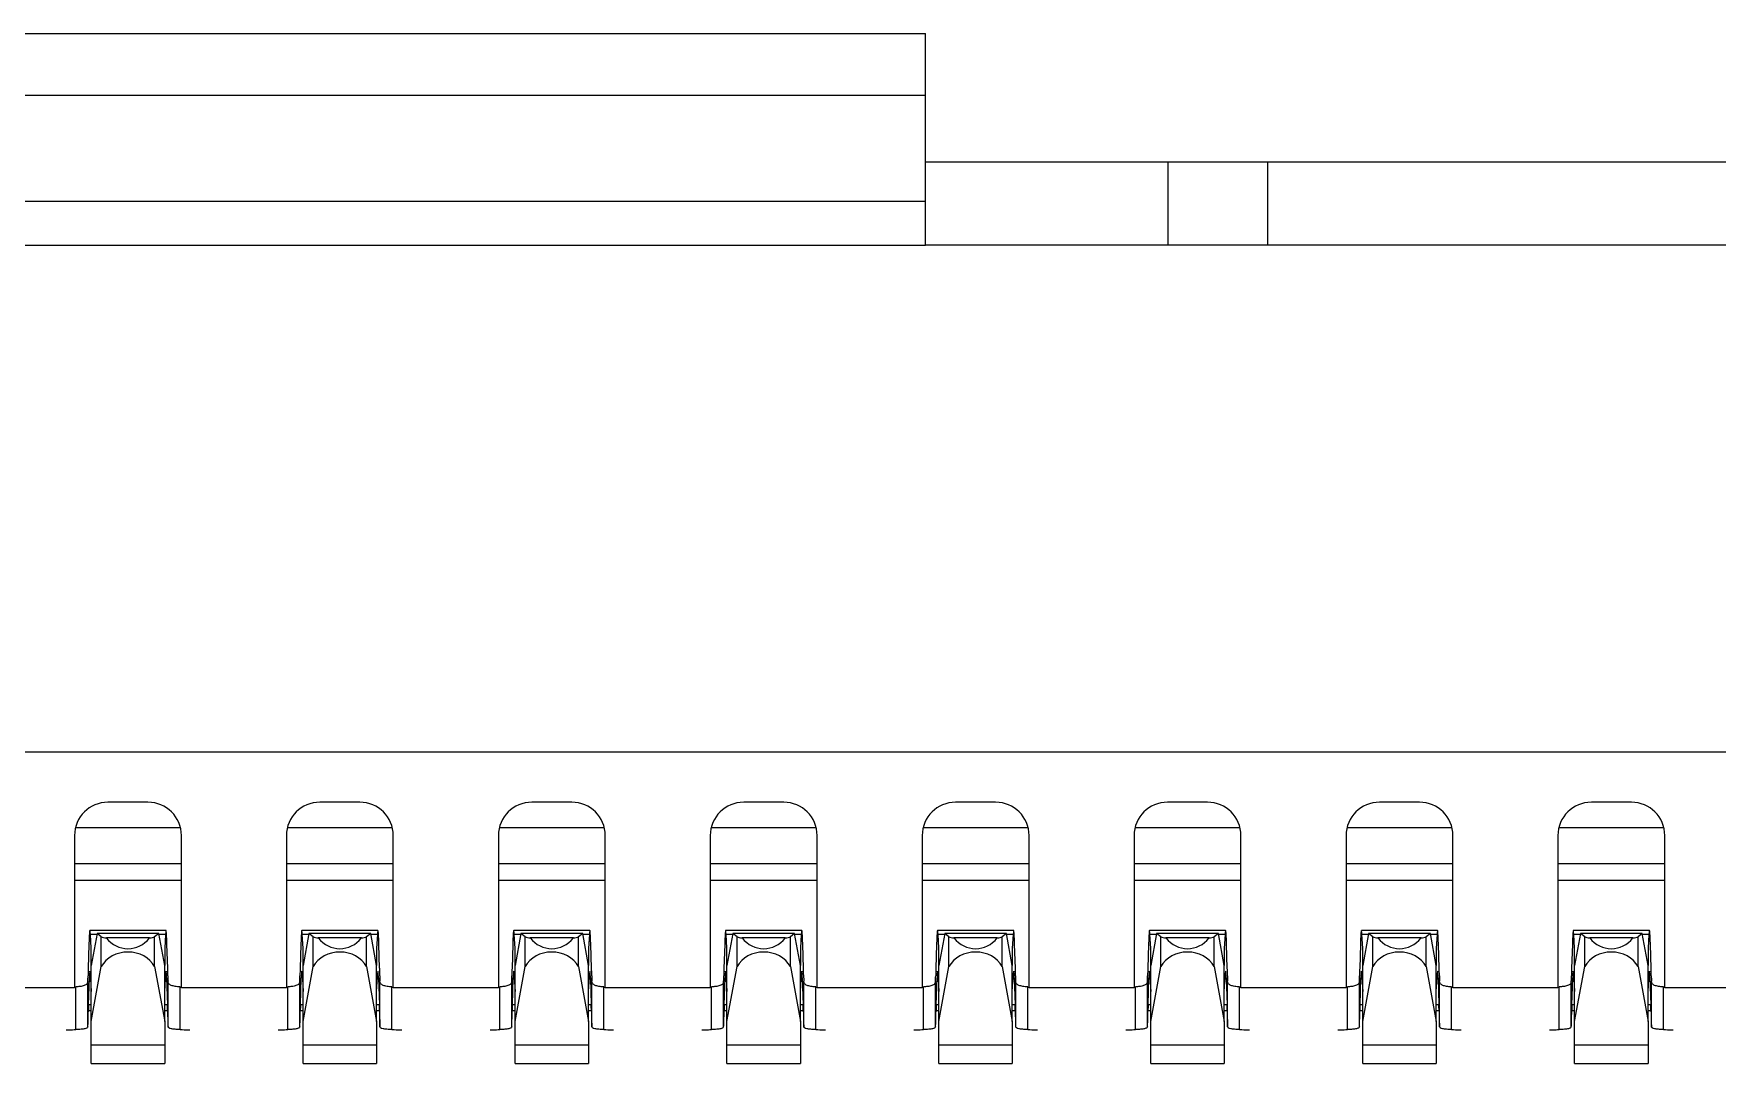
# Model space of a CAD drawing. Header units: millimetres. Extents: x 43 to 185, y 87 to 254.
# Drawn here: x 56.67 to 61.71, y 169.98 to 173.07 of the extents above; entities that cross this region are included whole.
import ezdxf

# ---------------------------------------------------------------- set-up
doc = ezdxf.new("R2010")
doc.units = ezdxf.units.MM

msp = doc.modelspace()

# ---------------------------------------------------------------- linework, layer by layer
at = {"color": 7, "linetype": 'Continuous', "lineweight": 25}
for p, q in [((53.0969, 173.072), (59.3419, 173.072)), ((59.3419, 172.8879), (59.3419, 173.072)), ((53.0969, 172.8879), (59.3419, 172.8879)), ((59.3419, 172.5696), (59.3419, 172.8879)), ((59.3419, 172.6879), (60.069, 172.6879)), ((60.069, 172.4379), (60.069, 172.6879)), ((60.069, 172.6879), (60.368, 172.6879)), ((60.368, 172.4379), (60.368, 172.6879)), ((60.368, 172.6879), (63.1988, 172.6879)), ((53.0969, 172.5696), (59.3419, 172.5696)), ((59.3419, 172.4379), (59.3419, 172.5696)), ((53.0969, 172.4379), (59.3419, 172.4379)), ((60.069, 172.4379), (59.3419, 172.4379)), ((60.368, 172.4379), (60.069, 172.4379)), ((63.1988, 172.4379), (60.368, 172.4379)), ((64.6365, 170.9179), (55.1335, 170.9179)), ((57.0119, 170.7679), (56.8919, 170.7679)), ((57.6469, 170.7679), (57.5269, 170.7679)), ((58.2819, 170.7679), (58.1619, 170.7679)), ((58.9169, 170.7679), (58.7969, 170.7679)), ((59.5519, 170.7679), (59.4319, 170.7679)), ((60.1869, 170.7679), (60.0669, 170.7679)), ((60.8219, 170.7679), (60.7019, 170.7679)), ((61.4569, 170.7679), (61.3369, 170.7679)), ((56.7948, 170.6916), (57.1091, 170.6916)), ((57.4298, 170.6916), (57.7441, 170.6916)), ((58.0648, 170.6916), (58.3791, 170.6916)), ((58.6998, 170.6916), (59.0141, 170.6916)), ((59.3348, 170.6916), (59.6491, 170.6916)), ((59.9698, 170.6916), (60.2841, 170.6916)), ((60.6048, 170.6916), (60.9191, 170.6916)), ((61.2398, 170.6916), (61.5541, 170.6916)), ((56.7919, 170.6679), (56.7919, 170.2109)), ((57.1119, 170.2109), (57.1119, 170.6679)), ((57.4269, 170.6679), (57.4269, 170.2109)), ((57.7469, 170.2109), (57.7469, 170.6679)), ((58.0619, 170.6679), (58.0619, 170.2109)), ((58.3819, 170.2109), (58.3819, 170.6679)), ((58.6969, 170.6679), (58.6969, 170.2109)), ((59.0169, 170.2109), (59.0169, 170.6679)), ((59.3319, 170.6679), (59.3319, 170.2109)), ((59.6519, 170.2109), (59.6519, 170.6679)), ((59.9669, 170.6679), (59.9669, 170.2109)), ((60.2869, 170.2109), (60.2869, 170.6679)), ((60.6019, 170.6679), (60.6019, 170.2109)), ((60.9219, 170.2109), (60.9219, 170.6679)), ((61.2369, 170.6679), (61.2369, 170.2109)), ((61.5569, 170.2109), (61.5569, 170.6679)), ((56.7919, 170.5841), (57.1119, 170.5841)), ((57.4269, 170.5841), (57.7469, 170.5841)), ((58.0619, 170.5841), (58.3819, 170.5841)), ((58.6969, 170.5841), (59.0169, 170.5841)), ((59.3319, 170.5841), (59.6519, 170.5841)), ((59.9669, 170.5841), (60.2869, 170.5841)), ((60.6019, 170.5841), (60.9219, 170.5841)), ((61.2369, 170.5841), (61.5569, 170.5841)), ((57.1119, 170.5335), (56.7919, 170.5335)), ((57.7469, 170.5335), (57.4269, 170.5335)), ((58.3819, 170.5335), (58.0619, 170.5335)), ((59.0169, 170.5335), (58.6969, 170.5335)), ((59.6519, 170.5335), (59.3319, 170.5335)), ((60.2869, 170.5335), (59.9669, 170.5335)), ((60.9219, 170.5335), (60.6019, 170.5335)), ((61.5569, 170.5335), (61.2369, 170.5335)), ((57.066, 170.3831), (56.8378, 170.3831)), ((56.8419, 170.33), (56.8393, 170.3715)), ((56.8589, 170.3715), (56.8393, 170.3715)), ((56.8593, 170.3741), (56.8419, 170.2783)), ((56.8719, 170.3637), (56.8593, 170.3741)), ((57.0445, 170.3741), (56.8593, 170.3741)), ((57.0445, 170.3741), (57.0319, 170.3637)), ((57.0619, 170.2783), (57.0445, 170.3741)), ((57.0645, 170.3715), (57.045, 170.3715)), ((57.0645, 170.3715), (57.0619, 170.33)), ((57.701, 170.3831), (57.4728, 170.3831)), ((57.4769, 170.33), (57.4743, 170.3715)), ((57.4939, 170.3715), (57.4743, 170.3715)), ((57.4943, 170.3741), (57.4769, 170.2783)), ((57.5069, 170.3637), (57.4943, 170.3741)), ((57.6795, 170.3741), (57.4943, 170.3741)), ((57.6795, 170.3741), (57.6669, 170.3637)), ((57.6969, 170.2783), (57.6795, 170.3741)), ((57.6995, 170.3715), (57.68, 170.3715)), ((57.6995, 170.3715), (57.6969, 170.33)), ((58.336, 170.3831), (58.1078, 170.3831)), ((58.1119, 170.33), (58.1093, 170.3715)), ((58.1289, 170.3715), (58.1093, 170.3715)), ((58.1293, 170.3741), (58.1119, 170.2783)), ((58.1419, 170.3637), (58.1293, 170.3741)), ((58.3145, 170.3741), (58.1293, 170.3741)), ((58.3145, 170.3741), (58.3019, 170.3637)), ((58.3319, 170.2783), (58.3145, 170.3741)), ((58.3345, 170.3715), (58.315, 170.3715)), ((58.3345, 170.3715), (58.3319, 170.33)), ((58.971, 170.3831), (58.7428, 170.3831)), ((58.7469, 170.33), (58.7443, 170.3715)), ((58.7639, 170.3715), (58.7443, 170.3715)), ((58.7643, 170.3741), (58.7469, 170.2783)), ((58.7769, 170.3637), (58.7643, 170.3741)), ((58.9495, 170.3741), (58.7643, 170.3741)), ((58.9495, 170.3741), (58.9369, 170.3637)), ((58.9669, 170.2783), (58.9495, 170.3741)), ((58.9695, 170.3715), (58.95, 170.3715)), ((58.9695, 170.3715), (58.9669, 170.33)), ((59.606, 170.3831), (59.3778, 170.3831)), ((59.3819, 170.33), (59.3793, 170.3715)), ((59.3989, 170.3715), (59.3793, 170.3715)), ((59.3993, 170.3741), (59.3819, 170.2783)), ((59.4119, 170.3637), (59.3993, 170.3741)), ((59.5845, 170.3741), (59.3993, 170.3741)), ((59.5845, 170.3741), (59.5719, 170.3637)), ((59.6019, 170.2783), (59.5845, 170.3741)), ((59.6045, 170.3715), (59.585, 170.3715)), ((59.6045, 170.3715), (59.6019, 170.33)), ((60.241, 170.3831), (60.0128, 170.3831)), ((60.0169, 170.33), (60.0143, 170.3715)), ((60.0339, 170.3715), (60.0143, 170.3715)), ((60.0343, 170.3741), (60.0169, 170.2783)), ((60.0469, 170.3637), (60.0343, 170.3741)), ((60.2195, 170.3741), (60.0343, 170.3741)), ((60.2195, 170.3741), (60.2069, 170.3637)), ((60.2369, 170.2783), (60.2195, 170.3741)), ((60.2395, 170.3715), (60.22, 170.3715)), ((60.2395, 170.3715), (60.2369, 170.33)), ((60.876, 170.3831), (60.6478, 170.3831)), ((60.6519, 170.33), (60.6493, 170.3715)), ((60.6689, 170.3715), (60.6493, 170.3715)), ((60.6693, 170.3741), (60.6519, 170.2783)), ((60.6819, 170.3637), (60.6693, 170.3741)), ((60.8545, 170.3741), (60.6693, 170.3741)), ((60.8545, 170.3741), (60.8419, 170.3637)), ((60.8719, 170.2783), (60.8545, 170.3741)), ((60.8745, 170.3715), (60.855, 170.3715)), ((60.8745, 170.3715), (60.8719, 170.33)), ((61.511, 170.3831), (61.2828, 170.3831)), ((61.2869, 170.33), (61.2843, 170.3715)), ((61.3039, 170.3715), (61.2843, 170.3715)), ((61.3043, 170.3741), (61.2869, 170.2783)), ((61.3169, 170.3637), (61.3043, 170.3741)), ((61.4895, 170.3741), (61.3043, 170.3741)), ((61.4895, 170.3741), (61.4769, 170.3637)), ((61.5069, 170.2783), (61.4895, 170.3741)), ((61.5095, 170.3715), (61.49, 170.3715)), ((61.5095, 170.3715), (61.5069, 170.33)), ((56.835, 170.3415), (56.8327, 170.27)), ((56.8419, 170.2783), (56.8419, 170.33)), ((56.8719, 170.2751), (56.8719, 170.3637)), ((57.0167, 170.3609), (56.8871, 170.3609)), ((57.0319, 170.2751), (57.0319, 170.3637)), ((57.0619, 170.33), (57.0619, 170.2783)), ((57.0711, 170.27), (57.0688, 170.3415)), ((57.47, 170.3415), (57.4677, 170.27)), ((57.4769, 170.2783), (57.4769, 170.33)), ((57.5069, 170.2751), (57.5069, 170.3637)), ((57.6517, 170.3609), (57.5221, 170.3609)), ((57.6669, 170.2751), (57.6669, 170.3637)), ((57.6969, 170.33), (57.6969, 170.2783)), ((57.7061, 170.27), (57.7038, 170.3415)), ((58.105, 170.3415), (58.1027, 170.27)), ((58.1119, 170.2783), (58.1119, 170.33)), ((58.1419, 170.2751), (58.1419, 170.3637)), ((58.2867, 170.3609), (58.1571, 170.3609)), ((58.3019, 170.2751), (58.3019, 170.3637)), ((58.3319, 170.33), (58.3319, 170.2783)), ((58.3411, 170.27), (58.3388, 170.3415)), ((58.74, 170.3415), (58.7377, 170.27)), ((58.7469, 170.2783), (58.7469, 170.33)), ((58.7769, 170.2751), (58.7769, 170.3637)), ((58.9217, 170.3609), (58.7921, 170.3609)), ((58.9369, 170.2751), (58.9369, 170.3637)), ((58.9669, 170.33), (58.9669, 170.2783)), ((58.9761, 170.27), (58.9738, 170.3415)), ((59.375, 170.3415), (59.3727, 170.27)), ((59.3819, 170.2783), (59.3819, 170.33)), ((59.4119, 170.2751), (59.4119, 170.3637)), ((59.5567, 170.3609), (59.4271, 170.3609)), ((59.5719, 170.2751), (59.5719, 170.3637)), ((59.6019, 170.33), (59.6019, 170.2783)), ((59.6111, 170.27), (59.6088, 170.3415)), ((60.01, 170.3415), (60.0077, 170.27)), ((60.0169, 170.2783), (60.0169, 170.33)), ((60.0469, 170.2751), (60.0469, 170.3637)), ((60.1917, 170.3609), (60.0621, 170.3609)), ((60.2069, 170.2751), (60.2069, 170.3637)), ((60.2369, 170.33), (60.2369, 170.2783)), ((60.2461, 170.27), (60.2438, 170.3415)), ((60.645, 170.3415), (60.6427, 170.27)), ((60.6519, 170.2783), (60.6519, 170.33)), ((60.6819, 170.2751), (60.6819, 170.3637)), ((60.8267, 170.3609), (60.6971, 170.3609)), ((60.8419, 170.2751), (60.8419, 170.3637)), ((60.8719, 170.33), (60.8719, 170.2783)), ((60.8811, 170.27), (60.8788, 170.3415)), ((61.28, 170.3415), (61.2777, 170.27)), ((61.2869, 170.2783), (61.2869, 170.33)), ((61.3169, 170.2751), (61.3169, 170.3637)), ((61.4617, 170.3609), (61.3321, 170.3609)), ((61.4769, 170.2751), (61.4769, 170.3637)), ((61.5069, 170.33), (61.5069, 170.2783)), ((61.5161, 170.27), (61.5138, 170.3415)), ((56.8419, 170.1101), (56.8419, 170.2783)), ((56.8419, 170.1101), (56.8719, 170.2751)), ((57.0319, 170.2751), (57.0619, 170.1101)), ((57.0619, 170.1101), (57.0619, 170.2783)), ((57.4769, 170.1101), (57.4769, 170.2783)), ((57.4769, 170.1101), (57.5069, 170.2751)), ((57.6669, 170.2751), (57.6969, 170.1101)), ((57.6969, 170.1101), (57.6969, 170.2783)), ((58.1119, 170.1101), (58.1119, 170.2783)), ((58.1119, 170.1101), (58.1419, 170.2751)), ((58.3019, 170.2751), (58.3319, 170.1101)), ((58.3319, 170.1101), (58.3319, 170.2783)), ((58.7469, 170.1101), (58.7469, 170.2783)), ((58.7469, 170.1101), (58.7769, 170.2751)), ((58.9369, 170.2751), (58.9669, 170.1101)), ((58.9669, 170.1101), (58.9669, 170.2783)), ((59.3819, 170.1101), (59.3819, 170.2783)), ((59.3819, 170.1101), (59.4119, 170.2751)), ((59.5719, 170.2751), (59.6019, 170.1101)), ((59.6019, 170.1101), (59.6019, 170.2783)), ((60.0169, 170.1101), (60.0169, 170.2783)), ((60.0169, 170.1101), (60.0469, 170.2751)), ((60.2069, 170.2751), (60.2369, 170.1101)), ((60.2369, 170.1101), (60.2369, 170.2783)), ((60.6519, 170.1101), (60.6519, 170.2783)), ((60.6519, 170.1101), (60.6819, 170.2751)), ((60.8419, 170.2751), (60.8719, 170.1101)), ((60.8719, 170.1101), (60.8719, 170.2783)), ((61.2869, 170.1101), (61.2869, 170.2783)), ((61.2869, 170.1101), (61.3169, 170.2751)), ((61.4769, 170.2751), (61.5069, 170.1101)), ((61.5069, 170.1101), (61.5069, 170.2783)), ((56.8319, 170.0948), (56.8319, 170.231)), ((56.8337, 170.1603), (56.8362, 170.241)), ((56.8393, 170.241), (56.8362, 170.241)), ((56.8384, 170.256), (56.8419, 170.2)), ((57.0619, 170.2), (57.0655, 170.256)), ((57.0676, 170.241), (57.0645, 170.241)), ((57.0676, 170.241), (57.0702, 170.1603)), ((57.0719, 170.0948), (57.0719, 170.231)), ((57.4669, 170.0948), (57.4669, 170.231)), ((57.4687, 170.1603), (57.4712, 170.241)), ((57.4743, 170.241), (57.4712, 170.241)), ((57.4734, 170.256), (57.4769, 170.2)), ((57.6969, 170.2), (57.7005, 170.256)), ((57.7026, 170.241), (57.6995, 170.241)), ((57.7026, 170.241), (57.7052, 170.1603)), ((57.7069, 170.0948), (57.7069, 170.231)), ((58.1019, 170.0948), (58.1019, 170.231)), ((58.1037, 170.1603), (58.1062, 170.241)), ((58.1093, 170.241), (58.1062, 170.241)), ((58.1084, 170.256), (58.1119, 170.2)), ((58.3319, 170.2), (58.3355, 170.256)), ((58.3376, 170.241), (58.3345, 170.241)), ((58.3376, 170.241), (58.3402, 170.1603)), ((58.3419, 170.0948), (58.3419, 170.231)), ((58.7369, 170.0948), (58.7369, 170.231)), ((58.7387, 170.1603), (58.7412, 170.241)), ((58.7443, 170.241), (58.7412, 170.241)), ((58.7434, 170.256), (58.7469, 170.2)), ((58.9669, 170.2), (58.9705, 170.256)), ((58.9726, 170.241), (58.9695, 170.241)), ((58.9726, 170.241), (58.9752, 170.1603)), ((58.9769, 170.0948), (58.9769, 170.231)), ((59.3719, 170.0948), (59.3719, 170.231)), ((59.3737, 170.1603), (59.3762, 170.241)), ((59.3793, 170.241), (59.3762, 170.241)), ((59.3784, 170.256), (59.3819, 170.2)), ((59.6019, 170.2), (59.6055, 170.256)), ((59.6076, 170.241), (59.6045, 170.241)), ((59.6076, 170.241), (59.6102, 170.1603)), ((59.6119, 170.0948), (59.6119, 170.231)), ((60.0069, 170.0948), (60.0069, 170.231)), ((60.0087, 170.1603), (60.0112, 170.241)), ((60.0143, 170.241), (60.0112, 170.241)), ((60.0134, 170.256), (60.0169, 170.2)), ((60.2369, 170.2), (60.2405, 170.256)), ((60.2426, 170.241), (60.2395, 170.241)), ((60.2426, 170.241), (60.2452, 170.1603)), ((60.2469, 170.0948), (60.2469, 170.231)), ((60.6419, 170.0948), (60.6419, 170.231)), ((60.6437, 170.1603), (60.6462, 170.241)), ((60.6493, 170.241), (60.6462, 170.241)), ((60.6484, 170.256), (60.6519, 170.2)), ((60.8719, 170.2), (60.8755, 170.256)), ((60.8776, 170.241), (60.8745, 170.241)), ((60.8776, 170.241), (60.8802, 170.1603)), ((60.8819, 170.0948), (60.8819, 170.231)), ((61.2769, 170.0948), (61.2769, 170.231)), ((61.2787, 170.1603), (61.2812, 170.241)), ((61.2843, 170.241), (61.2812, 170.241)), ((61.2834, 170.256), (61.2869, 170.2)), ((61.5069, 170.2), (61.5105, 170.256)), ((61.5126, 170.241), (61.5095, 170.241)), ((61.5126, 170.241), (61.5152, 170.1603)), ((61.5169, 170.0948), (61.5169, 170.231)), ((56.7919, 170.2109), (56.4769, 170.2109)), ((56.7959, 170.0861), (56.7959, 170.2142)), ((57.1079, 170.0861), (57.1079, 170.2142)), ((57.4269, 170.2109), (57.1119, 170.2109)), ((57.4309, 170.0861), (57.4309, 170.2142)), ((57.7429, 170.0861), (57.7429, 170.2142)), ((58.0619, 170.2109), (57.7469, 170.2109)), ((58.0659, 170.0861), (58.0659, 170.2142)), ((58.3779, 170.0861), (58.3779, 170.2142)), ((58.6969, 170.2109), (58.3819, 170.2109)), ((58.7009, 170.0861), (58.7009, 170.2142)), ((59.0129, 170.0861), (59.0129, 170.2142)), ((59.3319, 170.2109), (59.0169, 170.2109)), ((59.3359, 170.0861), (59.3359, 170.2142)), ((59.6479, 170.0861), (59.6479, 170.2142)), ((59.9669, 170.2109), (59.6519, 170.2109)), ((59.9709, 170.0861), (59.9709, 170.2142)), ((60.2829, 170.0861), (60.2829, 170.2142)), ((60.6019, 170.2109), (60.2869, 170.2109)), ((60.6059, 170.0861), (60.6059, 170.2142)), ((60.9179, 170.0861), (60.9179, 170.2142)), ((61.2369, 170.2109), (60.9219, 170.2109)), ((61.2409, 170.0861), (61.2409, 170.2142)), ((61.5529, 170.0861), (61.5529, 170.2142)), ((61.8719, 170.2109), (61.5569, 170.2109)), ((56.8419, 170.1419), (56.8332, 170.1419)), ((56.8419, 170.1603), (56.8337, 170.1603)), ((57.0702, 170.1603), (57.0619, 170.1603)), ((57.0706, 170.1419), (57.0619, 170.1419)), ((57.4769, 170.1419), (57.4682, 170.1419)), ((57.4769, 170.1603), (57.4687, 170.1603)), ((57.7052, 170.1603), (57.6969, 170.1603)), ((57.7056, 170.1419), (57.6969, 170.1419)), ((58.1119, 170.1419), (58.1032, 170.1419)), ((58.1119, 170.1603), (58.1037, 170.1603)), ((58.3402, 170.1603), (58.3319, 170.1603)), ((58.3406, 170.1419), (58.3319, 170.1419)), ((58.7469, 170.1419), (58.7382, 170.1419)), ((58.7469, 170.1603), (58.7387, 170.1603)), ((58.9752, 170.1603), (58.9669, 170.1603)), ((58.9756, 170.1419), (58.9669, 170.1419)), ((59.3819, 170.1419), (59.3732, 170.1419)), ((59.3819, 170.1603), (59.3737, 170.1603)), ((59.6102, 170.1603), (59.6019, 170.1603)), ((59.6106, 170.1419), (59.6019, 170.1419)), ((60.0169, 170.1419), (60.0082, 170.1419)), ((60.0169, 170.1603), (60.0087, 170.1603)), ((60.2452, 170.1603), (60.2369, 170.1603)), ((60.2456, 170.1419), (60.2369, 170.1419)), ((60.6519, 170.1419), (60.6432, 170.1419)), ((60.6519, 170.1603), (60.6437, 170.1603)), ((60.8802, 170.1603), (60.8719, 170.1603)), ((60.8806, 170.1419), (60.8719, 170.1419)), ((61.2869, 170.1419), (61.2782, 170.1419)), ((61.2869, 170.1603), (61.2787, 170.1603)), ((61.5152, 170.1603), (61.5069, 170.1603)), ((61.5156, 170.1419), (61.5069, 170.1419)), ((56.8419, 170.0398), (56.8419, 170.1101)), ((57.0619, 170.1101), (57.0619, 170.0398)), ((57.4769, 170.0398), (57.4769, 170.1101)), ((57.6969, 170.1101), (57.6969, 170.0398)), ((58.1119, 170.0398), (58.1119, 170.1101)), ((58.3319, 170.1101), (58.3319, 170.0398)), ((58.7469, 170.0398), (58.7469, 170.1101)), ((58.9669, 170.1101), (58.9669, 170.0398)), ((59.3819, 170.0398), (59.3819, 170.1101)), ((59.6019, 170.1101), (59.6019, 170.0398)), ((60.0169, 170.0398), (60.0169, 170.1101)), ((60.2369, 170.1101), (60.2369, 170.0398)), ((60.6519, 170.0398), (60.6519, 170.1101)), ((60.8719, 170.1101), (60.8719, 170.0398)), ((61.2869, 170.0398), (61.2869, 170.1101)), ((61.5069, 170.1101), (61.5069, 170.0398)), ((57.0619, 170.0398), (56.8419, 170.0398)), ((56.8419, 169.9849), (56.8419, 170.0398)), ((57.0619, 170.0398), (57.0619, 169.9849)), ((57.6969, 170.0398), (57.4769, 170.0398)), ((57.4769, 169.9849), (57.4769, 170.0398)), ((57.6969, 170.0398), (57.6969, 169.9849)), ((58.3319, 170.0398), (58.1119, 170.0398)), ((58.1119, 169.9849), (58.1119, 170.0398)), ((58.3319, 170.0398), (58.3319, 169.9849)), ((58.9669, 170.0398), (58.7469, 170.0398)), ((58.7469, 169.9849), (58.7469, 170.0398)), ((58.9669, 170.0398), (58.9669, 169.9849)), ((59.6019, 170.0398), (59.3819, 170.0398)), ((59.3819, 169.9849), (59.3819, 170.0398)), ((59.6019, 170.0398), (59.6019, 169.9849)), ((60.2369, 170.0398), (60.0169, 170.0398)), ((60.0169, 169.9849), (60.0169, 170.0398)), ((60.2369, 170.0398), (60.2369, 169.9849)), ((60.8719, 170.0398), (60.6519, 170.0398)), ((60.6519, 169.9849), (60.6519, 170.0398)), ((60.8719, 170.0398), (60.8719, 169.9849)), ((61.5069, 170.0398), (61.2869, 170.0398)), ((61.2869, 169.9849), (61.2869, 170.0398)), ((61.5069, 170.0398), (61.5069, 169.9849)), ((56.8419, 169.9849), (57.0619, 169.9849)), ((57.4769, 169.9849), (57.6969, 169.9849)), ((58.1119, 169.9849), (58.3319, 169.9849)), ((58.7469, 169.9849), (58.9669, 169.9849)), ((59.3819, 169.9849), (59.6019, 169.9849)), ((60.0169, 169.9849), (60.2369, 169.9849)), ((60.6519, 169.9849), (60.8719, 169.9849)), ((61.2869, 169.9849), (61.5069, 169.9849))]:
    msp.add_line(p, q, dxfattribs=at)
for centre, start, end in [((56.8919, 170.6679), 90, 180), ((57.0119, 170.6679), 0, 90), ((57.5269, 170.6679), 90, 180), ((57.6469, 170.6679), 0, 90), ((58.1619, 170.6679), 90, 180), ((58.2819, 170.6679), 0, 90), ((58.7969, 170.6679), 90, 180), ((58.9169, 170.6679), 0, 90), ((59.4319, 170.6679), 90, 180), ((59.5519, 170.6679), 0, 90), ((60.0669, 170.6679), 90, 180), ((60.1869, 170.6679), 0, 90), ((60.7019, 170.6679), 90, 180), ((60.8219, 170.6679), 0, 90), ((61.3369, 170.6679), 90, 180), ((61.4569, 170.6679), 0, 90)]:
    msp.add_arc(centre, 0.1, start, end, dxfattribs=at)
for centre, major_axis, ratio, start_param, end_param in [((56.8378, 169.8831), (0, 0.5), 0.013889, 6.067499, 6.694109), ((57.066, 169.8831), (0, 0.5), 0.013889, 5.872262, 6.498872), ((57.4728, 169.8831), (0, 0.5), 0.013889, 6.067499, 6.694109), ((57.701, 169.8831), (0, 0.5), 0.013889, 5.872262, 6.498872), ((58.1078, 169.8831), (0, 0.5), 0.013889, 6.067499, 6.694109), ((58.336, 169.8831), (0, 0.5), 0.013889, 5.872262, 6.498872), ((58.7428, 169.8831), (0, 0.5), 0.013889, 6.067499, 6.694109), ((58.971, 169.8831), (0, 0.5), 0.013889, 5.872262, 6.498872), ((59.3778, 169.8831), (0, 0.5), 0.013889, 6.067499, 6.694109), ((59.606, 169.8831), (0, 0.5), 0.013889, 5.872262, 6.498872), ((60.0128, 169.8831), (0, 0.5), 0.013889, 6.067499, 6.694109), ((60.241, 169.8831), (0, 0.5), 0.013889, 5.872262, 6.498872), ((60.6478, 169.8831), (0, 0.5), 0.013889, 6.067499, 6.694109), ((60.876, 169.8831), (0, 0.5), 0.013889, 5.872262, 6.498872), ((61.2828, 169.8831), (0, 0.5), 0.013889, 6.067499, 6.694109), ((61.511, 169.8831), (0, 0.5), 0.013889, 5.872262, 6.498872), ((56.9519, 170.3688), (0.089, 0), 0.12963, 3.59519, 3.896736), ((56.9519, 170.4311), (0, 0.1025), 0.868421, 2.32594, 3.957245), ((56.9519, 170.3688), (0.089, 0), 0.12963, 5.528042, 5.829588), ((57.5869, 170.3688), (0.089, 0), 0.12963, 3.59519, 3.896736), ((57.5869, 170.4311), (0, 0.1025), 0.868421, 2.32594, 3.957245), ((57.5869, 170.3688), (0.089, 0), 0.12963, 5.528042, 5.829588), ((58.2219, 170.3688), (0.089, 0), 0.12963, 3.59519, 3.896736), ((58.2219, 170.4311), (0, 0.1025), 0.868421, 2.32594, 3.957245), ((58.2219, 170.3688), (0.089, 0), 0.12963, 5.528042, 5.829588), ((58.8569, 170.3688), (0.089, 0), 0.12963, 3.59519, 3.896736), ((58.8569, 170.4311), (0, 0.1025), 0.868421, 2.32594, 3.957245), ((58.8569, 170.3688), (0.089, 0), 0.12963, 5.528042, 5.829588), ((59.4919, 170.3688), (0.089, 0), 0.12963, 3.59519, 3.896736), ((59.4919, 170.4311), (0, 0.1025), 0.868421, 2.32594, 3.957245), ((59.4919, 170.3688), (0.089, 0), 0.12963, 5.528042, 5.829588), ((60.1269, 170.3688), (0.089, 0), 0.12963, 3.59519, 3.896736), ((60.1269, 170.4311), (0, 0.1025), 0.868421, 2.32594, 3.957245), ((60.1269, 170.3688), (0.089, 0), 0.12963, 5.528042, 5.829588), ((60.7619, 170.3688), (0.089, 0), 0.12963, 3.59519, 3.896736), ((60.7619, 170.4311), (0, 0.1025), 0.868421, 2.32594, 3.957245), ((60.7619, 170.3688), (0.089, 0), 0.12963, 5.528042, 5.829588), ((61.3969, 170.3688), (0.089, 0), 0.12963, 3.59519, 3.896736), ((61.3969, 170.4311), (0, 0.1025), 0.868421, 2.32594, 3.957245), ((61.3969, 170.3688), (0.089, 0), 0.12963, 5.528042, 5.829588), ((56.9519, 170.2413), (0.089, 0), 0.868421, 0.453598, 2.687995), ((57.5869, 170.2413), (0.089, 0), 0.868421, 0.453598, 2.687995), ((58.2219, 170.2413), (0.089, 0), 0.868421, 0.453598, 2.687995), ((58.8569, 170.2413), (0.089, 0), 0.868421, 0.453598, 2.687995), ((59.4919, 170.2413), (0.089, 0), 0.868421, 0.453598, 2.687995), ((60.1269, 170.2413), (0.089, 0), 0.868421, 0.453598, 2.687995), ((60.7619, 170.2413), (0.089, 0), 0.868421, 0.453598, 2.687995), ((61.3969, 170.2413), (0.089, 0), 0.868421, 0.453598, 2.687995), ((56.8309, 170.3619), (0, 0.15), 0.013889, 3.652197, 3.842054), ((56.8336, 170.1325), (0, 0.15), 0.013889, 0.410924, 0.700461), ((56.8376, 170.0118), (0, 0.25), 0.013889, 6.067499, 6.694109), ((57.0662, 170.0118), (0, 0.25), 0.013889, 5.872262, 6.498872), ((57.0703, 170.1325), (0, 0.15), 0.013889, 5.582724, 5.872262), ((57.0729, 170.3619), (0, 0.15), 0.013889, 2.441132, 2.630988), ((57.4659, 170.3619), (0, 0.15), 0.013889, 3.652197, 3.842054), ((57.4686, 170.1325), (0, 0.15), 0.013889, 0.410924, 0.700461), ((57.4726, 170.0118), (0, 0.25), 0.013889, 6.067499, 6.694109), ((57.7012, 170.0118), (0, 0.25), 0.013889, 5.872262, 6.498872), ((57.7053, 170.1325), (0, 0.15), 0.013889, 5.582724, 5.872262), ((57.7079, 170.3619), (0, 0.15), 0.013889, 2.441132, 2.630988), ((58.1009, 170.3619), (0, 0.15), 0.013889, 3.652197, 3.842054), ((58.1036, 170.1325), (0, 0.15), 0.013889, 0.410924, 0.700461), ((58.1076, 170.0118), (0, 0.25), 0.013889, 6.067499, 6.694109), ((58.3362, 170.0118), (0, 0.25), 0.013889, 5.872262, 6.498872), ((58.3403, 170.1325), (0, 0.15), 0.013889, 5.582724, 5.872262), ((58.3429, 170.3619), (0, 0.15), 0.013889, 2.441132, 2.630988), ((58.7359, 170.3619), (0, 0.15), 0.013889, 3.652197, 3.842054), ((58.7386, 170.1325), (0, 0.15), 0.013889, 0.410924, 0.700461), ((58.7426, 170.0118), (0, 0.25), 0.013889, 6.067499, 6.694109), ((58.9712, 170.0118), (0, 0.25), 0.013889, 5.872262, 6.498872), ((58.9753, 170.1325), (0, 0.15), 0.013889, 5.582724, 5.872262), ((58.9779, 170.3619), (0, 0.15), 0.013889, 2.441132, 2.630988), ((59.3709, 170.3619), (0, 0.15), 0.013889, 3.652197, 3.842054), ((59.3736, 170.1325), (0, 0.15), 0.013889, 0.410924, 0.700461), ((59.3776, 170.0118), (0, 0.25), 0.013889, 6.067499, 6.694109), ((59.6062, 170.0118), (0, 0.25), 0.013889, 5.872262, 6.498872), ((59.6103, 170.1325), (0, 0.15), 0.013889, 5.582724, 5.872262), ((59.6129, 170.3619), (0, 0.15), 0.013889, 2.441132, 2.630988), ((60.0059, 170.3619), (0, 0.15), 0.013889, 3.652197, 3.842054), ((60.0086, 170.1325), (0, 0.15), 0.013889, 0.410924, 0.700461), ((60.0126, 170.0118), (0, 0.25), 0.013889, 6.067499, 6.694109), ((60.2412, 170.0118), (0, 0.25), 0.013889, 5.872262, 6.498872), ((60.2453, 170.1325), (0, 0.15), 0.013889, 5.582724, 5.872262), ((60.2479, 170.3619), (0, 0.15), 0.013889, 2.441132, 2.630988), ((60.6409, 170.3619), (0, 0.15), 0.013889, 3.652197, 3.842054), ((60.6436, 170.1325), (0, 0.15), 0.013889, 0.410924, 0.700461), ((60.6476, 170.0118), (0, 0.25), 0.013889, 6.067499, 6.694109), ((60.8762, 170.0118), (0, 0.25), 0.013889, 5.872262, 6.498872), ((60.8803, 170.1325), (0, 0.15), 0.013889, 5.582724, 5.872262), ((60.8829, 170.3619), (0, 0.15), 0.013889, 2.441132, 2.630988), ((61.2759, 170.3619), (0, 0.15), 0.013889, 3.652197, 3.842054), ((61.2786, 170.1325), (0, 0.15), 0.013889, 0.410924, 0.700461), ((61.2826, 170.0118), (0, 0.25), 0.013889, 6.067499, 6.694109), ((61.5112, 170.0118), (0, 0.25), 0.013889, 5.872262, 6.498872), ((61.5153, 170.1325), (0, 0.15), 0.013889, 5.582724, 5.872262), ((61.5179, 170.3619), (0, 0.15), 0.013889, 2.441132, 2.630988), ((56.8309, 170.3619), (0, 0.277), 0.013889, 3.409425, 3.794952), ((56.8345, 170.0228), (0, 0.15), 0.013889, 0.410924, 0.65336), ((57.0693, 170.0228), (0, 0.15), 0.013889, 5.629826, 5.872262), ((57.0729, 170.3619), (0, 0.277), 0.013889, 2.488233, 2.873761), ((57.4659, 170.3619), (0, 0.277), 0.013889, 3.409425, 3.794952), ((57.4695, 170.0228), (0, 0.15), 0.013889, 0.410924, 0.65336), ((57.7043, 170.0228), (0, 0.15), 0.013889, 5.629826, 5.872262), ((57.7079, 170.3619), (0, 0.277), 0.013889, 2.488233, 2.873761), ((58.1009, 170.3619), (0, 0.277), 0.013889, 3.409425, 3.794952), ((58.1045, 170.0228), (0, 0.15), 0.013889, 0.410924, 0.65336), ((58.3393, 170.0228), (0, 0.15), 0.013889, 5.629826, 5.872262), ((58.3429, 170.3619), (0, 0.277), 0.013889, 2.488233, 2.873761), ((58.7359, 170.3619), (0, 0.277), 0.013889, 3.409425, 3.794952), ((58.7395, 170.0228), (0, 0.15), 0.013889, 0.410924, 0.65336), ((58.9743, 170.0228), (0, 0.15), 0.013889, 5.629826, 5.872262), ((58.9779, 170.3619), (0, 0.277), 0.013889, 2.488233, 2.873761), ((59.3709, 170.3619), (0, 0.277), 0.013889, 3.409425, 3.794952), ((59.3745, 170.0228), (0, 0.15), 0.013889, 0.410924, 0.65336), ((59.6093, 170.0228), (0, 0.15), 0.013889, 5.629826, 5.872262), ((59.6129, 170.3619), (0, 0.277), 0.013889, 2.488233, 2.873761), ((60.0059, 170.3619), (0, 0.277), 0.013889, 3.409425, 3.794952), ((60.0095, 170.0228), (0, 0.15), 0.013889, 0.410924, 0.65336), ((60.2443, 170.0228), (0, 0.15), 0.013889, 5.629826, 5.872262), ((60.2479, 170.3619), (0, 0.277), 0.013889, 2.488233, 2.873761), ((60.6409, 170.3619), (0, 0.277), 0.013889, 3.409425, 3.794952), ((60.6445, 170.0228), (0, 0.15), 0.013889, 0.410924, 0.65336), ((60.8793, 170.0228), (0, 0.15), 0.013889, 5.629826, 5.872262), ((60.8829, 170.3619), (0, 0.277), 0.013889, 2.488233, 2.873761), ((61.2759, 170.3619), (0, 0.277), 0.013889, 3.409425, 3.794952), ((61.2795, 170.0228), (0, 0.15), 0.013889, 0.410924, 0.65336), ((61.5143, 170.0228), (0, 0.15), 0.013889, 5.629826, 5.872262), ((61.5179, 170.3619), (0, 0.277), 0.013889, 2.488233, 2.873761)]:
    msp.add_ellipse(centre, major_axis=major_axis, ratio=ratio, start_param=start_param, end_param=end_param, dxfattribs=at)
for points, knots in [([(56.8319, 170.231), (56.8313, 170.2282), (56.8302, 170.2227), (56.8214, 170.2176), (56.8093, 170.2151), (56.8, 170.2144), (56.7959, 170.2142)], [0, 0, 0, 0, 0.274366, 0.549734, 0.803522, 1, 1, 1, 1]), ([(57.1079, 170.2142), (57.1028, 170.2145), (57.0925, 170.2153), (57.081, 170.2183), (57.0734, 170.2233), (57.0724, 170.2284), (57.0719, 170.231)], [0, 0, 0, 0, 0.247969, 0.495995, 0.742908, 1, 1, 1, 1]), ([(57.4669, 170.231), (57.4663, 170.2282), (57.4652, 170.2227), (57.4564, 170.2176), (57.4443, 170.2151), (57.435, 170.2144), (57.4309, 170.2142)], [0, 0, 0, 0, 0.274366, 0.549734, 0.803522, 1, 1, 1, 1]), ([(57.7429, 170.2142), (57.7378, 170.2145), (57.7275, 170.2153), (57.716, 170.2183), (57.7084, 170.2233), (57.7074, 170.2284), (57.7069, 170.231)], [0, 0, 0, 0, 0.247969, 0.495995, 0.742908, 1, 1, 1, 1]), ([(58.1019, 170.231), (58.1013, 170.2282), (58.1002, 170.2227), (58.0914, 170.2176), (58.0793, 170.2151), (58.07, 170.2144), (58.0659, 170.2142)], [0, 0, 0, 0, 0.274366, 0.549734, 0.803522, 1, 1, 1, 1]), ([(58.3779, 170.2142), (58.3728, 170.2145), (58.3625, 170.2153), (58.351, 170.2183), (58.3434, 170.2233), (58.3424, 170.2284), (58.3419, 170.231)], [0, 0, 0, 0, 0.247969, 0.495995, 0.742908, 1, 1, 1, 1]), ([(58.7369, 170.231), (58.7363, 170.2282), (58.7352, 170.2227), (58.7264, 170.2176), (58.7143, 170.2151), (58.705, 170.2144), (58.7009, 170.2142)], [0, 0, 0, 0, 0.274366, 0.549734, 0.803522, 1, 1, 1, 1]), ([(59.0129, 170.2142), (59.0078, 170.2145), (58.9975, 170.2153), (58.986, 170.2183), (58.9784, 170.2233), (58.9774, 170.2284), (58.9769, 170.231)], [0, 0, 0, 0, 0.247969, 0.495995, 0.742908, 1, 1, 1, 1]), ([(59.3719, 170.231), (59.3713, 170.2282), (59.3702, 170.2227), (59.3614, 170.2176), (59.3493, 170.2151), (59.34, 170.2144), (59.3359, 170.2142)], [0, 0, 0, 0, 0.274366, 0.549734, 0.803522, 1, 1, 1, 1]), ([(59.6479, 170.2142), (59.6428, 170.2145), (59.6325, 170.2153), (59.621, 170.2183), (59.6134, 170.2233), (59.6124, 170.2284), (59.6119, 170.231)], [0, 0, 0, 0, 0.247969, 0.495995, 0.742908, 1, 1, 1, 1]), ([(60.0069, 170.231), (60.0063, 170.2282), (60.0052, 170.2227), (59.9964, 170.2176), (59.9843, 170.2151), (59.975, 170.2144), (59.9709, 170.2142)], [0, 0, 0, 0, 0.274366, 0.549734, 0.803522, 1, 1, 1, 1]), ([(60.2829, 170.2142), (60.2778, 170.2145), (60.2675, 170.2153), (60.256, 170.2183), (60.2484, 170.2233), (60.2474, 170.2284), (60.2469, 170.231)], [0, 0, 0, 0, 0.247969, 0.495995, 0.742908, 1, 1, 1, 1]), ([(60.6419, 170.231), (60.6413, 170.2282), (60.6402, 170.2227), (60.6314, 170.2176), (60.6193, 170.2151), (60.61, 170.2144), (60.6059, 170.2142)], [0, 0, 0, 0, 0.274366, 0.549734, 0.803522, 1, 1, 1, 1]), ([(60.9179, 170.2142), (60.9128, 170.2145), (60.9025, 170.2153), (60.891, 170.2183), (60.8834, 170.2233), (60.8824, 170.2284), (60.8819, 170.231)], [0, 0, 0, 0, 0.247969, 0.495995, 0.742908, 1, 1, 1, 1]), ([(61.2769, 170.231), (61.2763, 170.2282), (61.2752, 170.2227), (61.2664, 170.2176), (61.2543, 170.2151), (61.245, 170.2144), (61.2409, 170.2142)], [0, 0, 0, 0, 0.274366, 0.549734, 0.803522, 1, 1, 1, 1]), ([(61.5529, 170.2142), (61.5478, 170.2145), (61.5375, 170.2153), (61.526, 170.2183), (61.5184, 170.2233), (61.5174, 170.2284), (61.5169, 170.231)], [0, 0, 0, 0, 0.247969, 0.495995, 0.742908, 1, 1, 1, 1]), ([(56.7669, 170.0851), (56.7701, 170.0852), (56.7782, 170.0854), (56.7893, 170.0859), (56.7959, 170.0861)], [0, 0, 0, 0, 0.4002951, 1, 1, 1, 1]), ([(56.8319, 170.0948), (56.8313, 170.0933), (56.8301, 170.0905), (56.8212, 170.0879), (56.8093, 170.0866), (56.8, 170.0863), (56.7959, 170.0861)], [0, 0, 0, 0, 0.26754, 0.535361, 0.797206, 1, 1, 1, 1]), ([(57.1079, 170.0861), (57.1027, 170.0863), (57.0923, 170.0867), (57.0805, 170.0884), (57.0733, 170.091), (57.0723, 170.0936), (57.0719, 170.0948)], [0, 0, 0, 0, 0.260098, 0.520214, 0.780009, 1, 1, 1, 1]), ([(57.1079, 170.0861), (57.1163, 170.0858), (57.1274, 170.0853), (57.1353, 170.0851), (57.1372, 170.0851)], [0, 0, 0, 0, 0.761822, 1, 1, 1, 1]), ([(57.4019, 170.0851), (57.4051, 170.0852), (57.4132, 170.0854), (57.4243, 170.0859), (57.4309, 170.0861)], [0, 0, 0, 0, 0.400295, 1, 1, 1, 1]), ([(57.4669, 170.0948), (57.4663, 170.0933), (57.4651, 170.0905), (57.4562, 170.0879), (57.4443, 170.0866), (57.435, 170.0863), (57.4309, 170.0861)], [0, 0, 0, 0, 0.26754, 0.535361, 0.797206, 1, 1, 1, 1]), ([(57.7429, 170.0861), (57.7377, 170.0863), (57.7273, 170.0867), (57.7155, 170.0884), (57.7083, 170.091), (57.7073, 170.0936), (57.7069, 170.0948)], [0, 0, 0, 0, 0.260098, 0.520214, 0.780009, 1, 1, 1, 1]), ([(57.7429, 170.0861), (57.7513, 170.0858), (57.7624, 170.0853), (57.7703, 170.0851), (57.7722, 170.0851)], [0, 0, 0, 0, 0.761822, 1, 1, 1, 1]), ([(58.0369, 170.0851), (58.0401, 170.0852), (58.0482, 170.0854), (58.0593, 170.0859), (58.0659, 170.0861)], [0, 0, 0, 0, 0.4002951, 1, 1, 1, 1]), ([(58.1019, 170.0948), (58.1013, 170.0933), (58.1001, 170.0905), (58.0912, 170.0879), (58.0793, 170.0866), (58.07, 170.0863), (58.0659, 170.0861)], [0, 0, 0, 0, 0.26754, 0.535361, 0.797206, 1, 1, 1, 1]), ([(58.3779, 170.0861), (58.3727, 170.0863), (58.3623, 170.0867), (58.3505, 170.0884), (58.3433, 170.091), (58.3423, 170.0936), (58.3419, 170.0948)], [0, 0, 0, 0, 0.260098, 0.520214, 0.780009, 1, 1, 1, 1]), ([(58.3779, 170.0861), (58.3863, 170.0858), (58.3974, 170.0853), (58.4053, 170.0851), (58.4072, 170.0851)], [0, 0, 0, 0, 0.761822, 1, 1, 1, 1]), ([(58.6719, 170.0851), (58.6751, 170.0852), (58.6832, 170.0854), (58.6943, 170.0859), (58.7009, 170.0861)], [0, 0, 0, 0, 0.400295, 1, 1, 1, 1]), ([(58.7369, 170.0948), (58.7363, 170.0933), (58.7351, 170.0905), (58.7262, 170.0879), (58.7143, 170.0866), (58.705, 170.0863), (58.7009, 170.0861)], [0, 0, 0, 0, 0.26754, 0.535361, 0.797206, 1, 1, 1, 1]), ([(59.0129, 170.0861), (59.0077, 170.0863), (58.9973, 170.0867), (58.9855, 170.0884), (58.9783, 170.091), (58.9773, 170.0936), (58.9769, 170.0948)], [0, 0, 0, 0, 0.260098, 0.520214, 0.780009, 1, 1, 1, 1]), ([(59.0129, 170.0861), (59.0213, 170.0858), (59.0324, 170.0853), (59.0403, 170.0851), (59.0422, 170.0851)], [0, 0, 0, 0, 0.761822, 1, 1, 1, 1]), ([(59.3069, 170.0851), (59.3101, 170.0852), (59.3182, 170.0854), (59.3293, 170.0859), (59.3359, 170.0861)], [0, 0, 0, 0, 0.400295, 1, 1, 1, 1]), ([(59.3719, 170.0948), (59.3713, 170.0933), (59.3701, 170.0905), (59.3612, 170.0879), (59.3493, 170.0866), (59.34, 170.0863), (59.3359, 170.0861)], [0, 0, 0, 0, 0.26754, 0.535361, 0.797206, 1, 1, 1, 1]), ([(59.6479, 170.0861), (59.6427, 170.0863), (59.6323, 170.0867), (59.6205, 170.0884), (59.6133, 170.091), (59.6123, 170.0936), (59.6119, 170.0948)], [0, 0, 0, 0, 0.260098, 0.520214, 0.780009, 1, 1, 1, 1]), ([(59.6479, 170.0861), (59.6563, 170.0858), (59.6674, 170.0853), (59.6753, 170.0851), (59.6772, 170.0851)], [0, 0, 0, 0, 0.761822, 1, 1, 1, 1]), ([(59.9419, 170.0851), (59.9451, 170.0852), (59.9532, 170.0854), (59.9643, 170.0859), (59.9709, 170.0861)], [0, 0, 0, 0, 0.400295, 1, 1, 1, 1]), ([(60.0069, 170.0948), (60.0063, 170.0933), (60.0051, 170.0905), (59.9962, 170.0879), (59.9843, 170.0866), (59.975, 170.0863), (59.9709, 170.0861)], [0, 0, 0, 0, 0.26754, 0.535361, 0.797206, 1, 1, 1, 1]), ([(60.2829, 170.0861), (60.2777, 170.0863), (60.2673, 170.0867), (60.2555, 170.0884), (60.2483, 170.091), (60.2473, 170.0936), (60.2469, 170.0948)], [0, 0, 0, 0, 0.260098, 0.520214, 0.780009, 1, 1, 1, 1]), ([(60.2829, 170.0861), (60.2913, 170.0858), (60.3024, 170.0853), (60.3103, 170.0851), (60.3122, 170.0851)], [0, 0, 0, 0, 0.761822, 1, 1, 1, 1]), ([(60.5769, 170.0851), (60.5801, 170.0852), (60.5882, 170.0854), (60.5993, 170.0859), (60.6059, 170.0861)], [0, 0, 0, 0, 0.400295, 1, 1, 1, 1]), ([(60.6419, 170.0948), (60.6413, 170.0933), (60.6401, 170.0905), (60.6312, 170.0879), (60.6193, 170.0866), (60.61, 170.0863), (60.6059, 170.0861)], [0, 0, 0, 0, 0.26754, 0.535361, 0.797206, 1, 1, 1, 1]), ([(60.9179, 170.0861), (60.9127, 170.0863), (60.9023, 170.0867), (60.8905, 170.0884), (60.8833, 170.091), (60.8823, 170.0936), (60.8819, 170.0948)], [0, 0, 0, 0, 0.260098, 0.520214, 0.780009, 1, 1, 1, 1]), ([(60.9179, 170.0861), (60.9263, 170.0858), (60.9374, 170.0853), (60.9453, 170.0851), (60.9472, 170.0851)], [0, 0, 0, 0, 0.761822, 1, 1, 1, 1]), ([(61.2119, 170.0851), (61.2151, 170.0852), (61.2232, 170.0854), (61.2343, 170.0859), (61.2409, 170.0861)], [0, 0, 0, 0, 0.400295, 1, 1, 1, 1]), ([(61.2769, 170.0948), (61.2763, 170.0933), (61.2751, 170.0905), (61.2662, 170.0879), (61.2543, 170.0866), (61.245, 170.0863), (61.2409, 170.0861)], [0, 0, 0, 0, 0.26754, 0.535361, 0.797206, 1, 1, 1, 1]), ([(61.5529, 170.0861), (61.5477, 170.0863), (61.5373, 170.0867), (61.5255, 170.0884), (61.5183, 170.091), (61.5173, 170.0936), (61.5169, 170.0948)], [0, 0, 0, 0, 0.260098, 0.520214, 0.780009, 1, 1, 1, 1]), ([(61.5529, 170.0861), (61.5613, 170.0858), (61.5724, 170.0853), (61.5803, 170.0851), (61.5822, 170.0851)], [0, 0, 0, 0, 0.761822, 1, 1, 1, 1])]:
    msp.add_open_spline(points, degree=3, knots=knots, dxfattribs=at)

doc.saveas('drawing.dxf')
